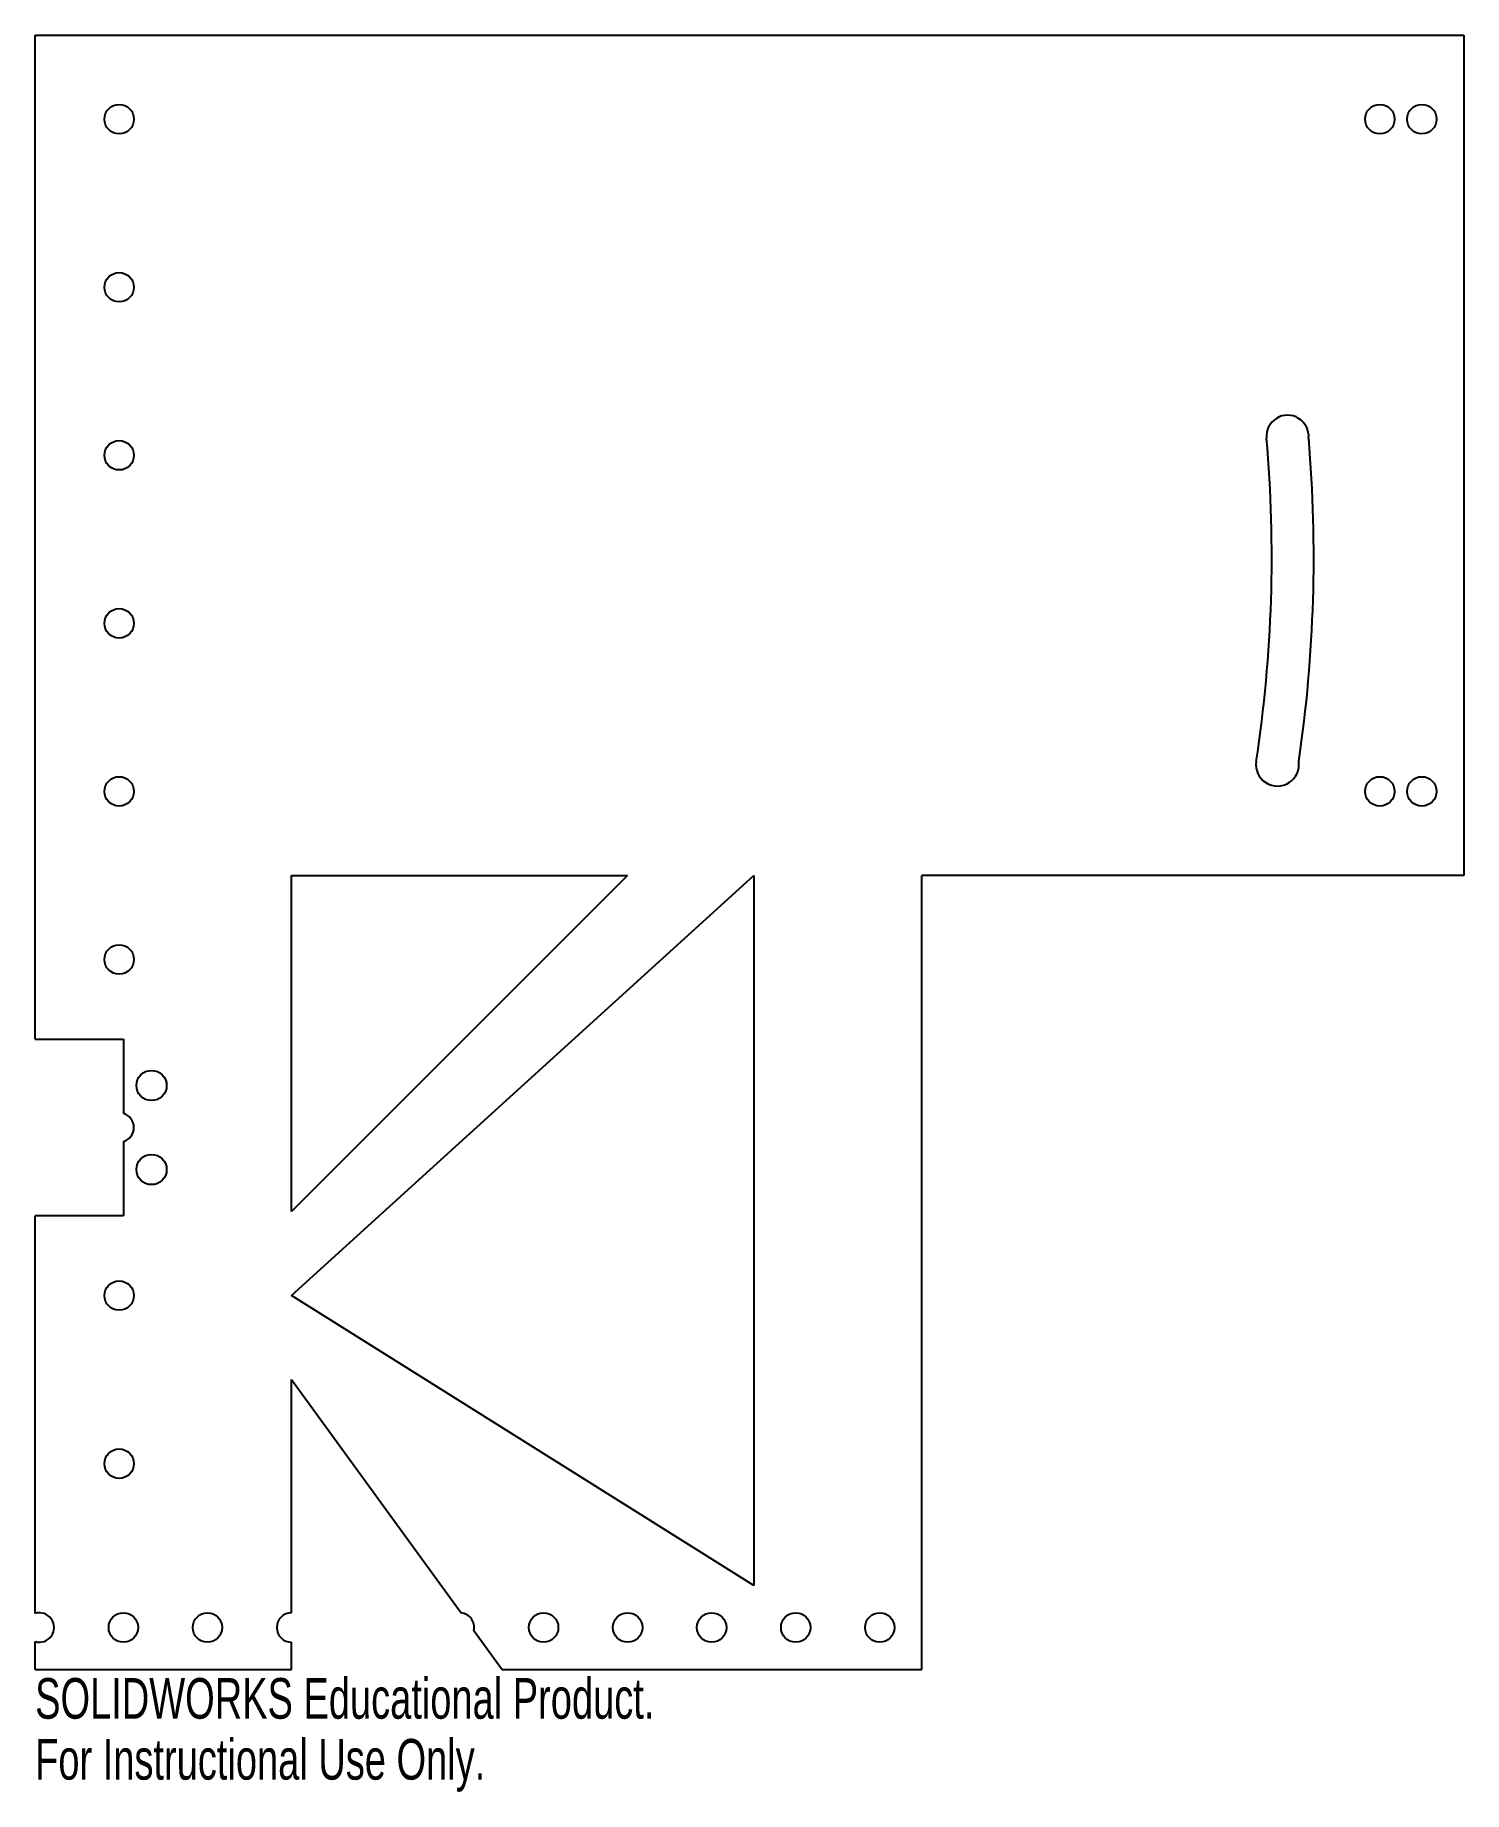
# Model space of a CAD drawing. Header units: millimetres. Extents: x 0 to 170, y -79 to 130.
import ezdxf

# ---------------------------------------------------------------- set-up
doc = ezdxf.new("R2010")
doc.units = ezdxf.units.MM
doc.styles.add('SLDTEXTSTYLE0', font='TXT', dxfattribs={"width": 0.7})

msp = doc.modelspace()

# ---------------------------------------------------------------- linework, layer by layer
at = {"color": 7, "linetype": 'Continuous', "lineweight": 25}
for p, q in [((0, 130), (170, 130)), ((0, 10.5), (0, 130)), ((170, 130), (170, 30)), ((30.5, -10), (30.5, 30)), ((30.5, 30), (70.5, 30)), ((70.5, 30), (30.5, -10)), ((30.5, -20), (85.5, 30)), ((85.5, 30), (85.5, -54.5)), ((105.5, -64.5), (105.5, 30)), ((170, 30), (105.5, 30)), ((0, 10.5), (10.5, 10.5)), ((10.5, 10.5), (10.5, 1.68)), ((10.5, -1.68), (10.5, -10.5)), ((10.5, -10.5), (0, -10.5)), ((0, -57.82), (0, -10.5)), ((85.5, -54.5), (30.5, -20)), ((30.5, -57.75), (30.5, -30)), ((30.5, -30), (50.69, -57.76)), ((52.21, -59.86), (55.59, -64.5)), ((0, -64.5), (0, -61.18)), ((30.5, -64.5), (30.5, -61.25)), ((0, -64.5), (30.5, -64.5)), ((55.59, -64.5), (105.5, -64.5))]:
    msp.add_line(p, q, dxfattribs=at)
for centre, radius in [((10, 120), 1.75), ((160, 120), 1.75), ((165, 120), 1.75), ((10, 100), 1.75), ((10, 80), 1.75), ((10, 60), 1.75), ((10, 40), 1.75), ((160, 40), 1.75), ((165, 40), 1.75), ((10, 20), 1.75), ((13.85, 5), 1.8), ((13.85, -5), 1.8), ((10, -20), 1.75), ((10, -40), 1.75), ((10.5, -59.5), 1.75), ((20.5, -59.5), 1.75), ((60.5, -59.5), 1.75), ((70.5, -59.5), 1.75), ((80.5, -59.5), 1.75), ((90.5, -59.5), 1.75), ((100.5, -59.5), 1.75)]:
    msp.add_circle(centre, radius, dxfattribs=at)
for centre, radius, start, end in [((149.02, 82.25), 2.52, 354.98, 185.02), ((-14.5, 67.89), 161.64, 351.3479, 5.02), ((-14.5, 67.89), 166.64, 351.6094, 4.869), ((147.82, 43.19), 2.56, 171.3478, 8.6522), ((10, 0), 1.75, 286.6015, 73.3985), ((0.5, -59.5), 1.75, 253.3985, 106.6015), ((30.5, -59.5), 1.75, 90, 270), ((50.5, -59.5), 1.75, 348.2642, 83.7906)]:
    msp.add_arc(centre, radius, start, end, dxfattribs=at)

# ---------------------------------------------------------------- texts
at = {"color": 7, "linetype": 'Continuous', "char_height": 4.8336, "attachment_point": 1, "style": 'SLDTEXTSTYLE0'}
for s, insert in [('SOLIDWORKS Educational Product.', (0, -65.52)), ('For Instructional Use Only.', (0, -72.77))]:
    msp.add_mtext(s, dxfattribs=dict(at, insert=insert))

doc.saveas('drawing.dxf')
